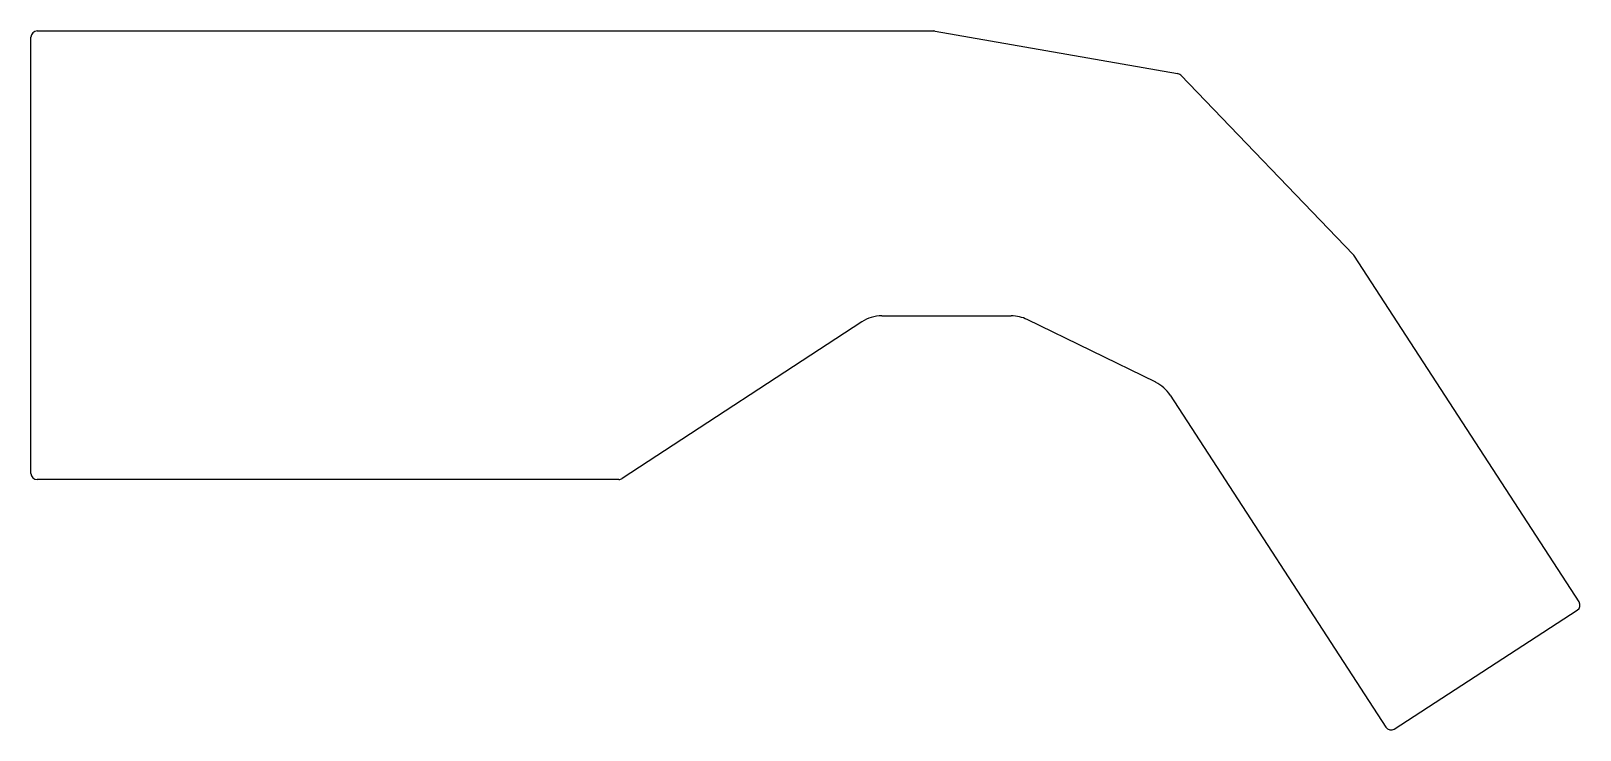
# Model space of a CAD drawing. Header units: millimetres. Extents: x 90 to 217, y -131 to -73.
import ezdxf

# ---------------------------------------------------------------- set-up
doc = ezdxf.new("R2010")
doc.units = ezdxf.units.MM

msp = doc.modelspace()

# ---------------------------------------------------------------- linework, layer by layer
for p, q in [((89.5, -109.5), (89.5, -73.5)), ((90, -73), (164, -73)), ((164.09, -73.01), (184.09, -76.51)), ((184.36, -76.65), (198.59, -91.44)), ((217.23, -120.08), (198.71, -91.57)), ((158.05, -96.99), (138.27, -109.92)), ((159.69, -96.5), (170.38, -96.5)), ((182.3, -101.97), (171.69, -96.8)), ((183.5, -103.03), (201.29, -130.43)), ((138, -110), (90, -110)), ((201.98, -130.58), (217.08, -120.77))]:
    msp.add_line(p, q)
for centre, radius, start, end in [((90, -73.5), 0.5, 90, 180), ((164, -73.5), 0.5, 440.0738, 90), ((184, -77), 0.5, 403.8998, 80.0738), ((198.29, -91.84), 0.5, 33, 52.388), ((159.69, -99.5), 3, 90, 123.1785), ((170.38, -99.5), 3, 64.0256, 90), ((180.98, -104.67), 3, 33, 64.0256), ((90, -109.5), 0.5, 180, 270), ((138, -109.5), 0.5, 270, 303.1785), ((216.81, -120.36), 0.5, 303, 33), ((201.71, -130.16), 0.5, 213, 303)]:
    msp.add_arc(centre, radius, start, end)

doc.saveas('drawing.dxf')
